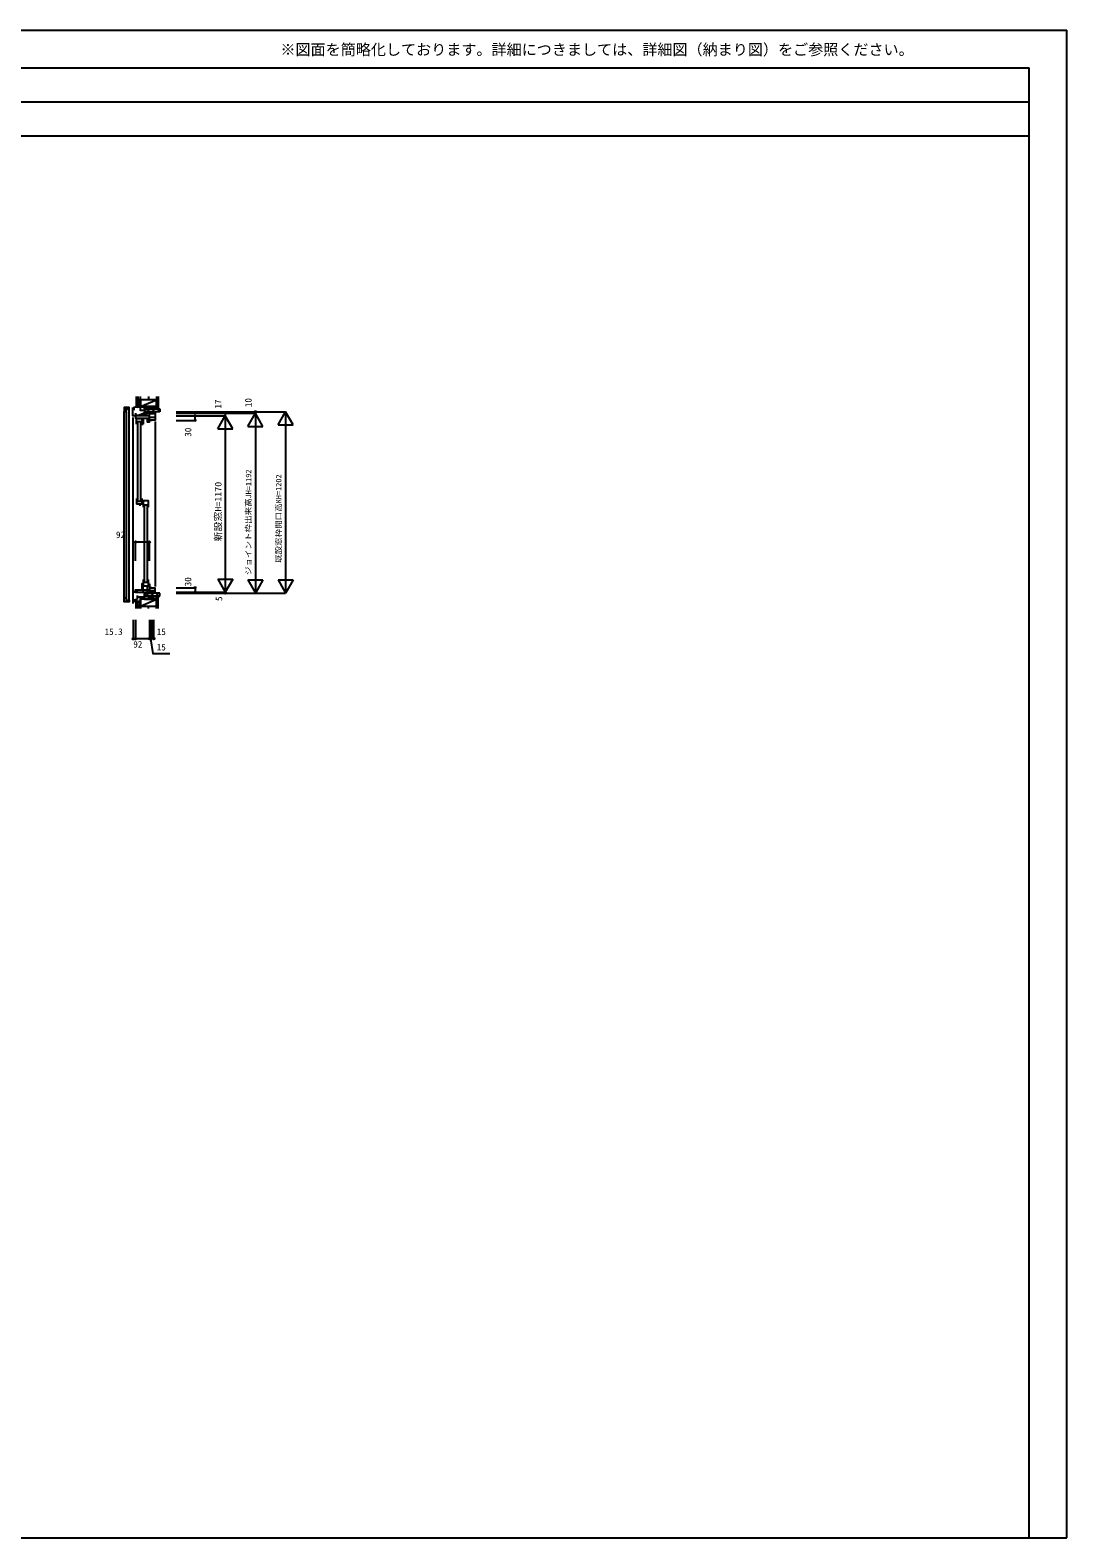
# Model space of a CAD drawing. Units: millimetres, scale not verified. Extents: x -6875 to 6875, y -5000 to 5000.
# Drawn here: x 0 to 6875, y -5000 to 5000 of the extents above; entities that cross this region are included whole.
import ezdxf
from ezdxf.enums import TextEntityAlignment as Align

# ---------------------------------------------------------------- set-up
doc = ezdxf.new("R2010")
doc.units = ezdxf.units.MM
doc.header["$LTSCALE"] = 20
for name, color, linetype in [('0-0_0', 7, 'Continuous'), ('0-5_YKK_C1', 4, 'Continuous'), ('0-6_YKK_C1E', 7, 'Continuous'), ('0-7_YKK_C2', 5, 'Continuous'), ('0-8_YKK_F1', 7, 'Continuous'), ('0-9_YKK_N1', 2, 'Continuous'), ('0-A_YKK_Z1', 7, 'Continuous')]:
    doc.layers.add(name, color=color, linetype=linetype)
doc.styles.add('ＭＳ ゴシック', font='')
doc.styles.get('ＭＳ ゴシック').set_extended_font_data('MS Gothic')

msp = doc.modelspace()

# ---------------------------------------------------------------- linework, layer by layer
at = {"layer": '0-5_YKK_C1'}
for p, q in [((623, 1234.57), (623, 2471.57)), ((636.7, 2471.57), (636.7, 1234.57)), ((657, 1219.57), (657, 2486.57)), ((683, 1196.56), (683, 2431.07)), ((791, 2441.57), (699, 2441.57)), ((706, 2403.37), (740, 2403.37)), ((750.1, 2425.37), (750.1, 2385.57)), ((757.5, 2451.67), (764.4, 2458.57)), ((757.5, 2441.57), (757.5, 2458.57)), ((773.3, 2450.77), (757.5, 2450.77)), ((762.26, 2450.77), (770.06, 2458.57)), ((767.91, 2450.77), (773.3, 2456.15)), ((773.3, 2441.57), (773.3, 2458.57)), ((776.3, 2425.37), (776.3, 2401.57)), ((828, 2431.57), (791, 2431.57)), ((828, 2404.07), (828, 1309.07)), ((712, 2399.37), (712, 1880.07)), ((734, 1880.07), (734, 2399.37)), ((706, 1893.07), (706, 1855.07)), ((706, 1876.07), (740, 1876.07)), ((727.7, 1855.07), (727.7, 1844.07)), ((750, 1852.07), (784, 1852.07)), ((756, 1848.07), (756, 1342.57)), ((778, 1342.57), (778, 1848.07)), ((753.4, 1311.57), (741, 1311.57)), ((750, 1355.57), (750, 1313.57)), ((750, 1338.57), (784, 1338.57)), ((750.1, 1271.57), (750.1, 1311.57)), ((773, 1311.57), (791, 1311.57)), ((776.3, 1311.57), (776.3, 1271.57)), ((791, 1327.57), (791, 1271.57)), ((683.7, 1198.57), (683.7, 1271.57)), ((699, 1271.57), (791, 1271.57)), ((828, 1281.57), (791, 1281.57))]:
    msp.add_line(p, q, dxfattribs=at)
for points in [[(636.7, 2486.57), (657, 2486.57), (657, 2497.57), (623, 2497.57), (623, 2471.57), (636.7, 2471.57), (636.7, 2497.57)], [(699, 2441.07), (682, 2441.07), (682, 2497.07)], [(773, 2401.57), (791, 2401.57), (791, 2441.57), (791, 2458.57), (757.5, 2458.57), (719, 2444.67), (699, 2444.67)], [(699, 2458.57), (699, 2441.57), (699, 2425.37), (791, 2425.37)], [(706, 2386.37), (706, 2424.37), (740, 2424.37), (740, 2386.37)], [(741, 2425.37), (741, 2385.57), (750.1, 2385.57)], [(828, 2464.07), (828, 2414.07), (791, 2414.07)], [(821, 2458.57), (821, 2455.47), (791, 2455.47)], [(806, 2414.07), (806, 2411.57), (791, 2411.57)], [(740, 1893.07), (740, 1855.07), (706, 1855.07)], [(784, 1835.07), (784, 1877.07), (750, 1877.07), (750, 1835.07)], [(748, 1311.57), (748, 1327.57), (741, 1327.57), (741, 1287.77)], [(750, 1313.57), (784, 1313.57), (784, 1355.57)], [(791, 1327.57), (785.5, 1327.57), (785.5, 1311.57)], [(806, 1299.07), (806, 1301.57), (791, 1301.57)], [(636.7, 1219.57), (657, 1219.57), (657, 1208.57), (623, 1208.57), (623, 1234.57), (636.7, 1234.57), (636.7, 1208.57)], [(715.1, 1266.57), (715.1, 1271.57), (683.7, 1271.57)], [(699, 1271.57), (699, 1287.77), (791, 1287.77)], [(821, 1266.57), (821, 1271.57), (788.3, 1271.57), (788.3, 1266.57)], [(828, 1269.07), (828, 1299.07), (791, 1299.07)]]:
    msp.add_lwpolyline(points, dxfattribs=at)
at = {"layer": '0-6_YKK_C1E'}
for p, q in [((732, 2523.57), (732, 2498.57)), ((688, 1213.56), (732, 1213.56)), ((708.7, 1249.56), (708.7, 1224.06)), ((759, 1238.56), (708.7, 1238.56)), ((732, 1193.56), (732, 1238.56)), ((753.5, 1265.57), (774, 1265.57)), ((759, 1225.56), (759, 1265.57)), ((774, 1266.57), (774, 1263.07))]:
    msp.add_line(p, q, dxfattribs=at)
for points in [[(734.5, 2498.57), (716.62, 2498.57), (688, 2497.07), (688, 2479.08)], [(730, 2498.57), (730, 2480.37), (759, 2480.37)], [(759, 2498.57), (759, 2468.57), (774, 2468.57), (774, 2471.06)], [(688, 1208.56), (688, 1220.56), (695.5, 1220.96), (695.5, 1223.36), (708.7, 1224.06)]]:
    msp.add_lwpolyline(points, dxfattribs=at)
at = {"layer": '0-7_YKK_C2'}
for p, q in [((714, 2507.8), (702, 2507.8)), ((702, 2507.8), (702, 2497.8)), ((702, 2498.94), (710.86, 2507.8)), ((702, 2504.6), (705.2, 2507.8)), ((706.76, 2498.05), (712, 2503.29)), ((712, 2507.8), (712, 2498.33)), ((760, 2473.57), (760, 2488.57)), ((760, 2488.57), (859.5, 2488.57)), ((762, 2471.57), (760, 2473.57)), ((774, 2471.57), (762, 2471.57)), ((793.94, 2488.57), (774, 2468.62)), ((774, 2468.57), (774, 2471.57)), ((859.5, 2468.57), (774, 2468.57)), ((827.88, 2488.57), (807.88, 2468.57)), ((828, 2468.11), (828.46, 2468.57)), ((828, 2465.28), (831.29, 2468.57)), ((828, 2462.45), (834.11, 2468.57)), ((835, 2468.57), (828, 2468.57)), ((828, 2461.57), (835, 2468.57)), ((828, 2468.57), (828, 2461.57)), ((859.5, 2486.24), (841.82, 2468.57)), ((859.5, 2488.57), (859.5, 2468.57)), ((702, 1210.73), (704.84, 1213.57)), ((702, 1205.08), (710.49, 1213.57)), ((702, 1203.56), (702, 1213.56)), ((715, 1203.56), (702, 1203.56)), ((714, 1203.56), (702, 1203.56)), ((706.15, 1203.56), (712, 1209.42)), ((712, 1203.56), (712, 1213.57)), ((762, 1262.57), (760, 1260.57)), ((760, 1260.57), (760, 1245.57)), ((760, 1245.57), (859.5, 1245.57)), ((774, 1262.57), (762, 1262.57)), ((785.46, 1245.57), (768.46, 1262.57)), ((774, 1265.57), (774, 1262.57)), ((859.5, 1265.57), (774, 1265.57)), ((819.4, 1245.57), (799.4, 1265.57)), ((828, 1272.57), (835, 1265.57)), ((828, 1265.57), (828, 1272.57)), ((828, 1271.65), (828.46, 1272.11)), ((828, 1268.83), (829.87, 1270.7)), ((828, 1266), (831.28, 1269.28)), ((835, 1265.57), (828, 1265.57)), ((830.4, 1265.57), (832.7, 1267.87)), ((833.22, 1265.57), (834.11, 1266.45)), ((853.34, 1245.57), (833.34, 1265.57)), ((859.5, 1245.57), (859.5, 1265.57))]:
    msp.add_line(p, q, dxfattribs=at)
at = {"layer": '0-8_YKK_F1'}
for p, q in [((-6875, 5000), (6875, 5000)), ((6875, -5000), (6875, 5000)), ((-6875, 4750), (6625, 4750)), ((6625, -5000), (6625, 4750)), ((-6875, 4525), (6625, 4525)), ((-6875, 4300), (6625, 4300)), ((-6875, -5000), (6875, -5000))]:
    msp.add_line(p, q, dxfattribs=at)
at = {"layer": '0-9_YKK_N1'}
for p, q in [((969, 2468.57), (1694, 2468.57)), ((969, 2458.57), (1494, 2458.57)), ((969, 2441.57), (1294, 2441.57)), ((969, 2411.57), (1094, 2411.57)), ((1094, 2411.57), (1094, 2441.57)), ((1244, 2354.96), (1294, 2441.57)), ((1294, 2458.57), (1294, 2441.57)), ((1344, 2354.96), (1294, 2441.57)), ((1294, 2441.57), (1294, 1271.57)), ((1444, 2371.96), (1494, 2458.57)), ((1494, 2458.57), (1494, 2468.57)), ((1494, 2458.57), (1494, 1266.57)), ((1544, 2371.96), (1494, 2458.57)), ((1644, 2381.96), (1694, 2468.57)), ((1694, 2468.57), (1694, 1266.57)), ((1744, 2381.96), (1694, 2468.57)), ((1244, 2354.96), (1344, 2354.96)), ((1444, 2371.96), (1544, 2371.96)), ((1644, 2381.96), (1744, 2381.96)), ((699, 1605.66), (791, 1605.66)), ((699, 1480.66), (699, 1605.66)), ((791, 1480.66), (791, 1605.66)), ((969, 1301.57), (1094, 1301.57)), ((1094, 1301.57), (1094, 1271.57)), ((1244, 1358.17), (1344, 1358.17)), ((1244, 1358.17), (1294, 1271.57)), ((1344, 1358.17), (1294, 1271.57)), ((1444, 1353.17), (1544, 1353.17)), ((1444, 1353.17), (1494, 1266.57)), ((1544, 1353.17), (1494, 1266.57)), ((1644, 1353.17), (1744, 1353.17)), ((1644, 1353.17), (1694, 1266.57)), ((1744, 1353.17), (1694, 1266.57)), ((969, 1271.57), (1294, 1271.57)), ((969, 1266.57), (1694, 1266.57)), ((1294, 1271.57), (1294, 1266.57)), ((683.7, 1088.06), (683.7, 963.06)), ((699, 1088.06), (699, 963.06)), ((791, 1088.06), (791, 963.06)), ((806, 963.06), (806, 1088.06)), ((821, 963.06), (821, 1088.06)), ((683.7, 963.06), (699, 963.06)), ((791, 963.06), (699, 963.06)), ((806, 963.06), (791, 963.06)), ((821, 963.06), (806, 963.06))]:
    msp.add_line(p, q, dxfattribs=at)
msp.add_lwpolyline([(798.5, 963.06), (814.2, 864.88), (926.17, 864.88)], dxfattribs=at)
for centre, radius in [((1094, 2441.57), 5), ((1094, 2411.57), 5), ((1294, 2458.57), 5), ((1494, 2468.57), 5), ((699, 1605.77), 5), ((791, 1605.66), 5), ((1094, 1301.57), 5), ((1094, 1271.57), 5), ((1294, 1266.57), 5), ((683.7, 962.96), 5), ((683.7, 963.06), 0.106), ((699, 963.06), 5), ((791, 963.06), 5), ((806, 963.06), 5), ((821, 963.06), 5)]:
    msp.add_circle(centre, radius, dxfattribs=at)
at = {"layer": '0-A_YKK_Z1'}
for p, q in [((702, 2571.07), (702, 2507.8)), ((715, 2507.8), (702, 2507.8)), ((714, 2571.07), (714, 2507.8)), ((732, 2552.8), (714, 2507.8)), ((714, 2552.8), (732, 2552.8)), ((714, 2552.8), (714, 2507.8)), ((714, 2507.8), (730, 2507.8)), ((727.99, 2507.8), (715, 2507.8)), ((732, 2548.57), (732, 2571.07)), ((732, 2507.8), (732, 2552.8)), ((732, 2503.57), (837, 2548.57)), ((732, 2504.8), (732, 2499.06)), ((759, 2503.57), (732, 2503.57)), ((837, 2503.57), (759, 2503.57)), ((837, 2503.57), (759, 2488.57)), ((784.5, 2571.07), (784.5, 2548.57)), ((837, 2571.07), (837, 2488.57)), ((849.5, 2571.07), (849.5, 2488.57)), ((821, 2468.57), (757.55, 2458.57)), ((757.55, 2458.57), (757.55, 2466.97)), ((821, 2458.57), (757.55, 2458.57)), ((788.2, 2468.57), (821, 2468.57)), ((821, 2468.57), (821, 2458.57)), ((702, 1163.06), (702, 1203.56)), ((714, 1163.06), (714, 1203.56)), ((714, 1203.56), (730, 1203.56)), ((714, 1163.06), (714, 1203.56)), ((729, 1203.56), (715, 1203.56)), ((732, 1180.57), (837, 1225.57)), ((732, 1206.56), (732, 1212.3)), ((732, 1203.56), (732, 1163.06)), ((837, 1245.57), (759, 1245.57)), ((759, 1245.57), (759, 1225.57)), ((759, 1225.57), (837, 1245.57)), ((759, 1225.57), (837, 1225.57)), ((774, 1265.56), (774, 1266.57)), ((774, 1266.57), (821, 1266.57)), ((821, 1266.57), (774, 1265.56)), ((821, 1265.56), (774, 1265.56)), ((821, 1266.57), (821, 1265.56)), ((837, 1163.06), (837, 1245.57)), ((837, 1245.57), (837, 1225.57)), ((849.5, 1163.06), (849.5, 1245.57)), ((730, 1198.55), (715.8, 1163.06)), ((732, 1180.57), (732, 1163.06)), ((784.5, 1163.06), (784.5, 1180.57))]:
    msp.add_line(p, q, dxfattribs=at)
msp.add_lwpolyline([(837, 2503.57), (837, 2548.57), (732, 2548.57), (732, 2503.57)], close=True, dxfattribs=at)
for points in [[(759, 2498.57), (732, 2498.57), (732, 2503.57)], [(759, 2498.57), (759, 2503.57), (732, 2498.57)], [(837, 2488.57), (759, 2488.57), (759, 2503.57)], [(788.2, 2468.57), (788.2, 2466.97), (757.55, 2466.97)], [(837, 1225.57), (732, 1225.57), (732, 1180.57), (837, 1180.57)]]:
    msp.add_lwpolyline(points, dxfattribs=at)

# ---------------------------------------------------------------- texts
at = {"layer": '0-0_0', "style": 'ＭＳ ゴシック'}
msp.add_text('※図面を簡略化しております。詳細につきましては、詳細図（納まり図）をご参照ください。', height=73.31, dxfattribs=at).set_placement((1659.71, 4812.5), align=Align.BOTTOM_LEFT)
at = {"layer": '0-9_YKK_N1', "style": 'ＭＳ ゴシック'}
for s, p in [('17', (1282, 2489.79)), ('10', (1482, 2499.79)), ('30', (1082, 2303.54)), ('30', (1082, 1311.41)), ('5', (1287.01, 1213.66))]:
    msp.add_text(s, height=43.99, rotation=90, dxfattribs=at).set_placement(p, align=Align.BOTTOM_LEFT)
at = {"layer": '0-9_YKK_N1', "style": 'ＭＳ ゴシック', "width": 1.1}
for s, height, p in [('新設窓H=1170', 43.99, (1282, 1608.73)), ('ジョイント枠出来高JH=1192', 36.66, (1477, 1385.67)), ('既設窓枠開口高KH=1202', 36.66, (1677, 1466.3))]:
    msp.add_text(s, height=height, rotation=90, dxfattribs=at).set_placement(p, align=Align.BOTTOM_LEFT)
at = {"layer": '0-9_YKK_N1', "style": 'ＭＳ ゴシック'}
for s, p in [('92', (569, 1617.77)), ('15.3', (493.94, 975.06)), ('15', (839.86, 975.06)), ('92', (684.05, 891.06)), ('15', (839.86, 872.34))]:
    msp.add_text(s, height=43.99, dxfattribs=at).set_placement(p, align=Align.BOTTOM_LEFT)

doc.saveas('drawing.dxf')
